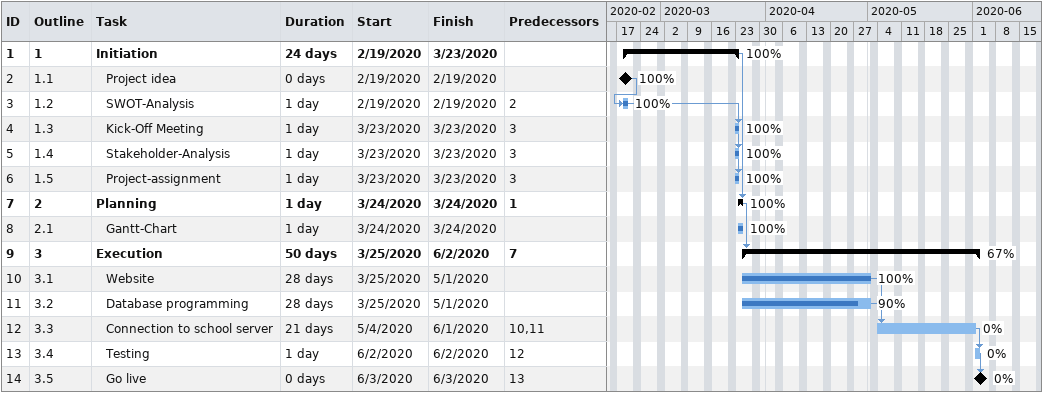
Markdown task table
| ID | WBS | Task | Duration | Start | Finish | Predecessors | % complete |
|---|---|---|---|---|---|---|---|
| 1 | 1 | **Initiation** | 24d | 2020-02-19 | 2020-03-23 |  | 100 |
| 2 | 1.1 | Project idea | 0d | 2020-02-19 | 2020-02-19 |  | 100 |
| 3 | 1.2 | SWOT-Analysis | 1d | 2020-02-19 | 2020-02-19 | 2 | 100 |
| 4 | 1.3 | Kick-Off Meeting | 1d | 2020-03-23 | 2020-03-23 | 3 | 100 |
| 5 | 1.4 | Stakeholder-Analysis | 1d | 2020-03-23 | 2020-03-23 | 3 | 100 |
| 6 | 1.5 | Project-assignment | 1d | 2020-03-23 | 2020-03-23 | 3 | 100 |
| 7 | 2 | **Planning** | 1d | 2020-03-24 | 2020-03-24 | 1 | 100 |
| 8 | 2.1 | Gantt-Chart | 1d | 2020-03-24 | 2020-03-24 |  | 100 |
| 9 | 3 | **Execution** | 50d | 2020-03-25 | 2020-06-02 | 7 | 67 |
| 10 | 3.1 | Website | 28d | 2020-03-25 | 2020-05-01 |  | 100 |
| 11 | 3.2 | Database programming | 28d | 2020-03-25 | 2020-05-01 |  | 90 |
| 12 | 3.3 | Connection to school server | 21d | 2020-05-04 | 2020-06-01 | 10, 11 | 0 |
| 13 | 3.4 | Testing | 1d | 2020-06-02 | 2020-06-02 | 12 | 0 |
| 14 | 3.5 | Go live | 0d | 2020-06-03 | 2020-06-03 | 13 | 0 |
